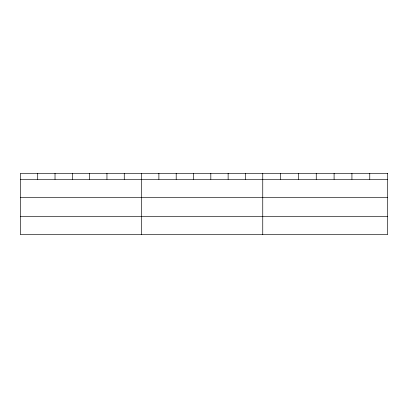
<?xml version="1.0" encoding="UTF-8"?>
<svg xmlns="http://www.w3.org/2000/svg" width="408" height="408" viewBox="0 0 408 408"><rect width="100%" height="100%" fill="white"/><g stroke="black" fill="none" stroke-linecap="round" stroke-linejoin="round"><path stroke-width="0.61" d="M20.4 179.336L387.6 179.336M20.4 197.6L387.6 197.6M20.4 216.413L387.6 216.413M369.765 173.329L369.765 179.336M351.931 173.329L351.931 179.336M334.096 173.329L334.096 179.336M316.256 173.329L316.256 179.336M298.421 173.329L298.421 179.336M280.587 173.329L280.587 179.336M262.752 173.329L262.752 234.671M245.443 173.329L245.443 179.336M228.128 173.329L228.128 179.336M210.819 173.329L210.819 179.336M193.509 173.329L193.509 179.336M176.2 173.329L176.2 179.336M158.885 173.329L158.885 179.336M141.576 173.329L141.576 234.671M124.267 173.329L124.267 179.336M106.952 173.329L106.952 179.336M89.643 173.329L89.643 179.336M72.333 173.329L72.333 179.336M55.024 173.329L55.024 179.336M37.709 173.329L37.709 179.336M387.6 173.329L20.4 173.329L20.4 234.671L387.6 234.671L387.6 173.329"/></g></svg>
